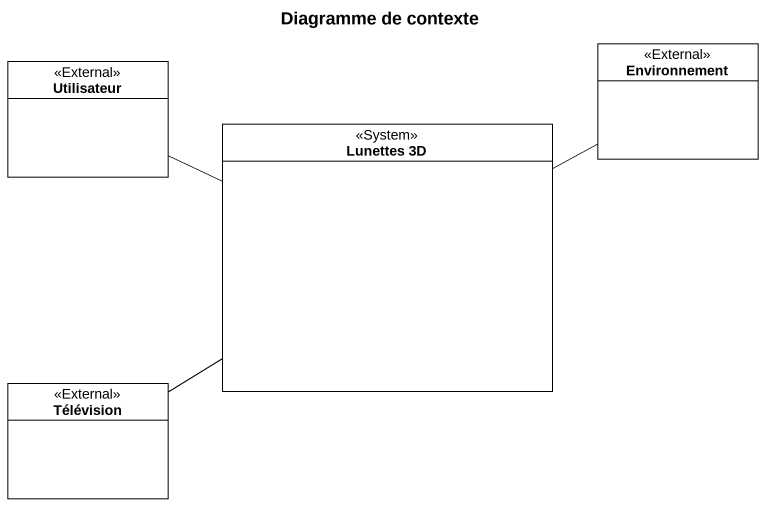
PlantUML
@startuml
title Diagramme de contexte
hide circle
hide empty members
class Utilisateur <<External>>
class Environnement <<External>>
class "Lunettes 3D" as Lunettes_3D <<System>>
class Télévision <<External>>
Utilisateur -right- Lunettes_3D
Environnement -left- Lunettes_3D
Télévision -up- Lunettes_3D
@enduml
